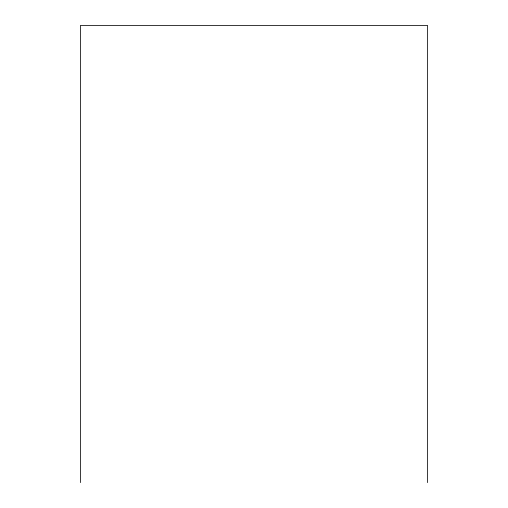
<?xml version="1.0" encoding="UTF-8"?>
<svg xmlns="http://www.w3.org/2000/svg" width="508" height="508" viewBox="0 0 508 508"><rect width="100%" height="100%" fill="white"/><g stroke="black" fill="none" stroke-linecap="round" stroke-linejoin="round"><path stroke-width="0.76" d="M427.52 482.6L427.52 25.4L80.48 25.4L80.48 482.6"/></g></svg>
